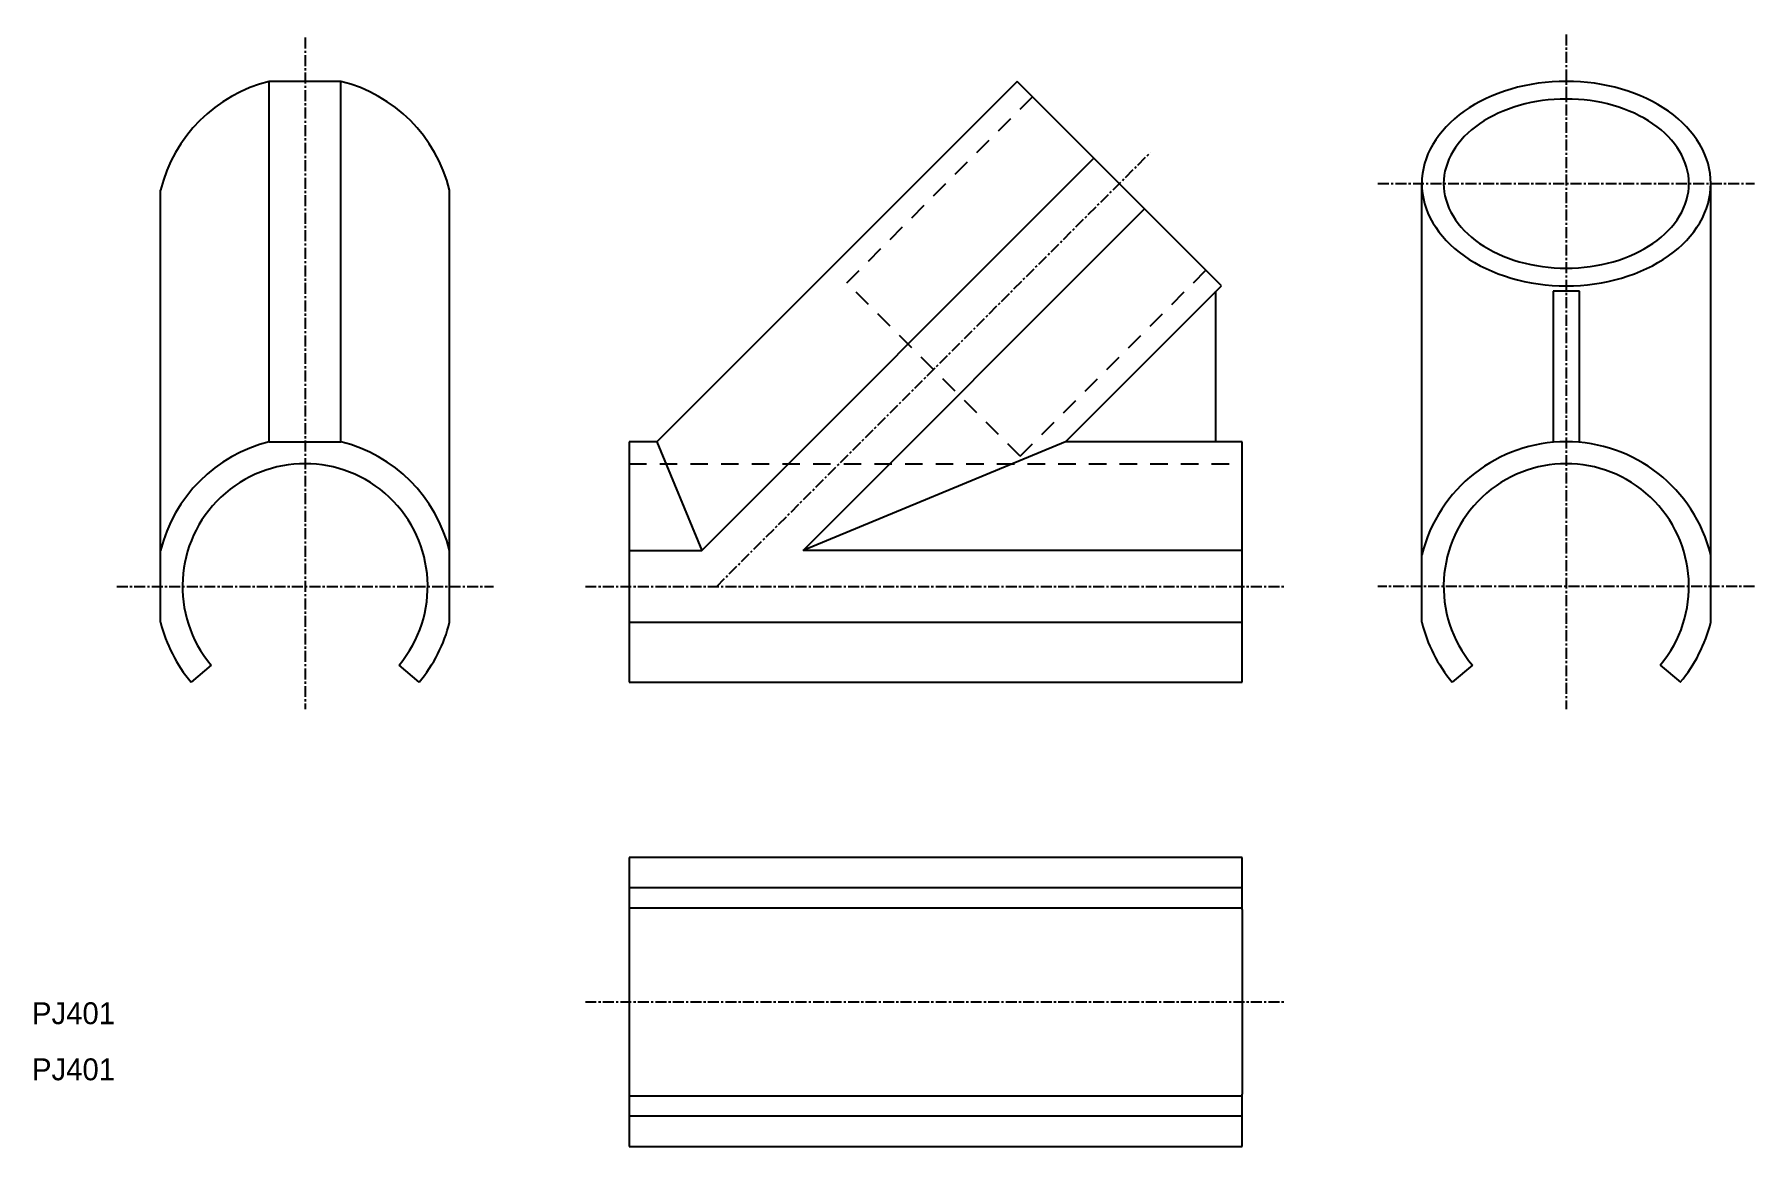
# Model space of a CAD drawing. Extents: x 0 to 197, y 33 to 159.
import ezdxf

# ---------------------------------------------------------------- set-up
doc = ezdxf.new("R2010")
doc.units = 0
doc.linetypes.add('CENTER', pattern=[2, 1.25, -0.25, 0.25, -0.25])
doc.linetypes.add('DASHED', pattern=[3.5, 2, -1.5])
doc.layers.get('0').update_dxf_attribs({"linetype": 'CONTINUOUS'})
doc.layers.add('CENTER', color=1, linetype='CENTER')

msp = doc.modelspace()

# ---------------------------------------------------------------- linework, layer by layer
at = {"color": 7, "linetype": 'CONTINUOUS'}
for p, q in [((27.09, 112.93), (27.09, 154.06)), ((35.28, 154.06), (27.09, 154.06)), ((35.28, 112.93), (35.28, 154.06)), ((112.48, 154.06), (71.35, 112.93)), ((135.81, 130.73), (112.48, 154.06)), ((76.49, 100.53), (121.25, 145.29)), ((14.68, 92.34), (14.68, 141.65)), ((47.68, 92.34), (47.68, 141.65)), ((158.68, 92.34), (158.68, 142.39)), ((191.68, 92.34), (191.68, 142.39)), ((88.06, 100.53), (127.04, 139.5)), ((118.02, 112.93), (135.81, 130.73)), ((135.18, 112.93), (135.18, 130.1)), ((176.68, 130.1), (173.68, 130.1)), ((173.68, 130.1), (173.68, 112.87)), ((176.68, 112.87), (176.68, 130.1)), ((71.35, 112.93), (68.18, 112.93)), ((68.18, 112.93), (68.18, 85.51)), ((71.35, 112.93), (76.49, 100.53)), ((118.02, 112.93), (88.06, 100.53)), ((138.18, 112.93), (118.02, 112.93)), ((138.18, 85.51), (138.18, 112.93)), ((68.18, 100.53), (76.49, 100.53)), ((138.18, 100.53), (88.06, 100.53)), ((68.18, 92.34), (138.18, 92.34)), ((20.46, 87.43), (18.16, 85.51)), ((44.21, 85.51), (41.91, 87.43)), ((164.46, 87.43), (162.16, 85.51)), ((185.91, 87.43), (188.21, 85.51)), ((68.18, 85.51), (138.18, 85.51)), ((138.18, 65.51), (68.18, 65.51)), ((138.18, 59.54), (138.18, 65.51)), ((138.18, 62.03), (68.18, 62.03)), ((68.18, 59.73), (138.18, 59.73)), ((68.18, 59.54), (68.18, 38.47)), ((138.18, 59.54), (138.18, 38.47)), ((68.18, 38.47), (68.18, 32.51)), ((68.18, 38.28), (138.18, 38.28)), ((138.18, 35.98), (68.18, 35.98)), ((68.18, 32.51), (138.18, 32.51))]:
    msp.add_line(p, q, dxfattribs=at)
at = {"color": 3, "linetype": 'DASHED'}
for p, q in [((93.03, 131.08), (114.24, 152.29)), ((112.83, 111.28), (134.04, 132.5)), ((112.83, 111.28), (93.03, 131.08)), ((68.18, 110.43), (138.18, 110.43))]:
    msp.add_line(p, q, dxfattribs=at)
for p, q in [((27.09, 112.93), (35.28, 112.93)), ((68.18, 65.51), (68.18, 59.54)), ((138.18, 32.51), (138.18, 38.47))]:
    msp.add_line(p, q)
for points in [[(158.68, 142.4, 0), (158.7, 141.82, 0), (158.76, 141.25, 0), (158.86, 140.68, 0), (159, 140.12, 0), (159.18, 139.56, 0), (159.39, 139.01, 0), (159.65, 138.46, 0), (159.94, 137.93, 0), (160.27, 137.41, 0), (160.63, 136.9, 0), (161.03, 136.4, 0), (161.46, 135.91, 0), (161.93, 135.44, 0), (162.43, 134.99, 0), (162.96, 134.56, 0), (163.51, 134.15, 0), (164.1, 133.75, 0), (164.72, 133.38, 0), (165.35, 133.02, 0), (166.02, 132.69, 0), (166.7, 132.39, 0), (167.4, 132.1, 0), (168.13, 131.85, 0), (168.87, 131.62, 0), (169.62, 131.41, 0), (170.39, 131.23, 0), (171.17, 131.08, 0), (171.96, 130.95, 0), (172.76, 130.85, 0), (173.56, 130.78, 0), (174.37, 130.74, 0), (175.18, 130.73, 0), (175.99, 130.74, 0), (176.8, 130.78, 0), (177.6, 130.85, 0), (178.4, 130.95, 0), (179.19, 131.08, 0), (179.97, 131.23, 0), (180.74, 131.41, 0), (181.5, 131.62, 0), (182.24, 131.85, 0), (182.96, 132.1, 0), (183.66, 132.39, 0), (184.35, 132.69, 0), (185.01, 133.02, 0), (185.65, 133.38, 0), (186.26, 133.75, 0), (186.85, 134.15, 0), (187.41, 134.56, 0), (187.94, 134.99, 0), (188.44, 135.44, 0), (188.9, 135.91, 0), (189.34, 136.4, 0), (189.73, 136.9, 0), (190.1, 137.41, 0), (190.43, 137.93, 0), (190.72, 138.46, 0), (190.97, 139.01, 0), (191.19, 139.56, 0), (191.37, 140.12, 0), (191.5, 140.68, 0), (191.6, 141.25, 0), (191.66, 141.82, 0), (191.68, 142.4, 0), (191.66, 142.97, 0), (191.6, 143.54, 0), (191.5, 144.11, 0), (191.37, 144.67, 0), (191.19, 145.23, 0), (190.97, 145.78, 0), (190.72, 146.32, 0), (190.43, 146.86, 0), (190.1, 147.38, 0), (189.73, 147.9, 0), (189.34, 148.39, 0), (188.9, 148.88, 0), (188.44, 149.34, 0), (187.94, 149.8, 0), (187.41, 150.23, 0), (186.85, 150.65, 0), (186.26, 151.04, 0), (185.65, 151.41, 0), (185.01, 151.77, 0), (184.35, 152.1, 0), (183.66, 152.4, 0), (182.96, 152.68, 0), (182.24, 152.94, 0), (181.5, 153.17, 0), (180.74, 153.38, 0), (179.97, 153.56, 0), (179.19, 153.71, 0), (178.4, 153.84, 0), (177.6, 153.94, 0), (176.8, 154.01, 0), (175.99, 154.05, 0), (175.18, 154.06, 0), (174.37, 154.05, 0), (173.56, 154.01, 0), (172.76, 153.94, 0), (171.96, 153.84, 0), (171.17, 153.71, 0), (170.39, 153.56, 0), (169.62, 153.38, 0), (168.87, 153.17, 0), (168.13, 152.94, 0), (167.4, 152.68, 0), (166.7, 152.4, 0), (166.02, 152.1, 0), (165.35, 151.77, 0), (164.72, 151.41, 0), (164.1, 151.04, 0), (163.51, 150.65, 0), (162.96, 150.23, 0), (162.43, 149.8, 0), (161.93, 149.34, 0), (161.46, 148.88, 0), (161.03, 148.39, 0), (160.63, 147.9, 0), (160.27, 147.38, 0), (159.94, 146.86, 0), (159.65, 146.32, 0), (159.39, 145.78, 0), (159.18, 145.23, 0), (159, 144.67, 0), (158.86, 144.11, 0), (158.76, 143.54, 0), (158.7, 142.97, 0), (158.68, 142.4, 0)], [(161.18, 142.4, 0), (161.2, 141.92, 0), (161.25, 141.45, 0), (161.33, 140.98, 0), (161.45, 140.51, 0), (161.6, 140.05, 0), (161.78, 139.59, 0), (162, 139.14, 0), (162.25, 138.7, 0), (162.53, 138.27, 0), (162.84, 137.85, 0), (163.17, 137.43, 0), (163.54, 137.03, 0), (163.94, 136.65, 0), (164.36, 136.27, 0), (164.81, 135.91, 0), (165.28, 135.57, 0), (165.78, 135.25, 0), (166.3, 134.94, 0), (166.84, 134.65, 0), (167.4, 134.37, 0), (167.99, 134.12, 0), (168.58, 133.89, 0), (169.2, 133.67, 0), (169.82, 133.48, 0), (170.47, 133.31, 0), (171.12, 133.16, 0), (171.78, 133.03, 0), (172.45, 132.93, 0), (173.13, 132.85, 0), (173.81, 132.79, 0), (174.5, 132.76, 0), (175.18, 132.75, 0), (175.87, 132.76, 0), (176.56, 132.79, 0), (177.24, 132.85, 0), (177.91, 132.93, 0), (178.58, 133.03, 0), (179.25, 133.16, 0), (179.9, 133.31, 0), (180.54, 133.48, 0), (181.17, 133.67, 0), (181.78, 133.89, 0), (182.38, 134.12, 0), (182.96, 134.37, 0), (183.52, 134.65, 0), (184.06, 134.94, 0), (184.58, 135.25, 0), (185.08, 135.57, 0), (185.56, 135.91, 0), (186, 136.27, 0), (186.43, 136.65, 0), (186.82, 137.03, 0), (187.19, 137.43, 0), (187.53, 137.85, 0), (187.84, 138.27, 0), (188.12, 138.7, 0), (188.36, 139.14, 0), (188.58, 139.59, 0), (188.76, 140.05, 0), (188.91, 140.51, 0), (189.03, 140.98, 0), (189.12, 141.45, 0), (189.17, 141.92, 0), (189.18, 142.4, 0), (189.17, 142.87, 0), (189.12, 143.34, 0), (189.03, 143.81, 0), (188.91, 144.28, 0), (188.76, 144.74, 0), (188.58, 145.19, 0), (188.36, 145.65, 0), (188.12, 146.09, 0), (187.84, 146.52, 0), (187.53, 146.94, 0), (187.19, 147.35, 0), (186.82, 147.75, 0), (186.43, 148.14, 0), (186, 148.52, 0), (185.56, 148.87, 0), (185.08, 149.22, 0), (184.58, 149.54, 0), (184.06, 149.85, 0), (183.52, 150.14, 0), (182.96, 150.42, 0), (182.38, 150.67, 0), (181.78, 150.9, 0), (181.17, 151.12, 0), (180.54, 151.31, 0), (179.9, 151.48, 0), (179.25, 151.63, 0), (178.58, 151.75, 0), (177.91, 151.86, 0), (177.24, 151.94, 0), (176.56, 152, 0), (175.87, 152.03, 0), (175.18, 152.04, 0), (174.5, 152.03, 0), (173.81, 152, 0), (173.13, 151.94, 0), (172.45, 151.86, 0), (171.78, 151.75, 0), (171.12, 151.63, 0), (170.47, 151.48, 0), (169.82, 151.31, 0), (169.2, 151.12, 0), (168.58, 150.9, 0), (167.99, 150.67, 0), (167.4, 150.42, 0), (166.84, 150.14, 0), (166.3, 149.85, 0), (165.78, 149.54, 0), (165.28, 149.22, 0), (164.81, 148.87, 0), (164.36, 148.52, 0), (163.94, 148.14, 0), (163.54, 147.75, 0), (163.17, 147.35, 0), (162.84, 146.94, 0), (162.53, 146.52, 0), (162.25, 146.09, 0), (162, 145.65, 0), (161.78, 145.19, 0), (161.6, 144.74, 0), (161.45, 144.28, 0), (161.33, 143.81, 0), (161.25, 143.34, 0), (161.2, 142.87, 0), (161.18, 142.4, 0)]]:
    msp.add_polyline3d(points)
at = {"color": 7, "linetype": 'CONTINUOUS'}
for centre, radius, start, end in [((31.18, 137.56), 17, 103.9306, 166.0694), ((31.18, 137.56), 17, 13.9306, 76.0694), ((31.18, 96.43), 17, 103.9306, 166.0694), ((31.18, 96.43), 17, 13.9306, 76.0694), ((175.18, 95.93), 17, 13.9306, 166.0694), ((175.18, 96.43), 14, 320, 220), ((31.18, 96.43), 17, 193.9305, 220.0001), ((31.18, 96.43), 17, 320, 346.0695), ((175.18, 96.43), 17, 193.9305, 220.0001), ((175.18, 96.43), 17, 320, 346.0695)]:
    msp.add_arc(centre, radius, start, end, dxfattribs=at)
msp.add_arc((31.18, 96.43), 14, 320, 220)
at = {"layer": 'CENTER', "color": 1, "linetype": 'CENTER'}
for p, q in [((175.18, 159.42), (175.18, 82.43)), ((31.18, 159.06), (31.18, 82.43)), ((78.18, 96.43), (127.68, 145.93)), ((153.68, 142.39), (196.68, 142.39)), ((9.68, 96.43), (52.68, 96.43)), ((63.18, 96.43), (143.18, 96.43)), ((196.68, 96.43), (153.68, 96.43)), ((63.18, 49.01), (143.18, 49.01))]:
    msp.add_line(p, q, dxfattribs=at)

# ---------------------------------------------------------------- texts
at = {"color": 7, "linetype": 'CONTINUOUS'}
for p in [(0, 46.47), (0, 40.07)]:
    msp.add_text('PJ401', height=2.5, dxfattribs=at).set_placement(p)

doc.saveas('drawing.dxf')
